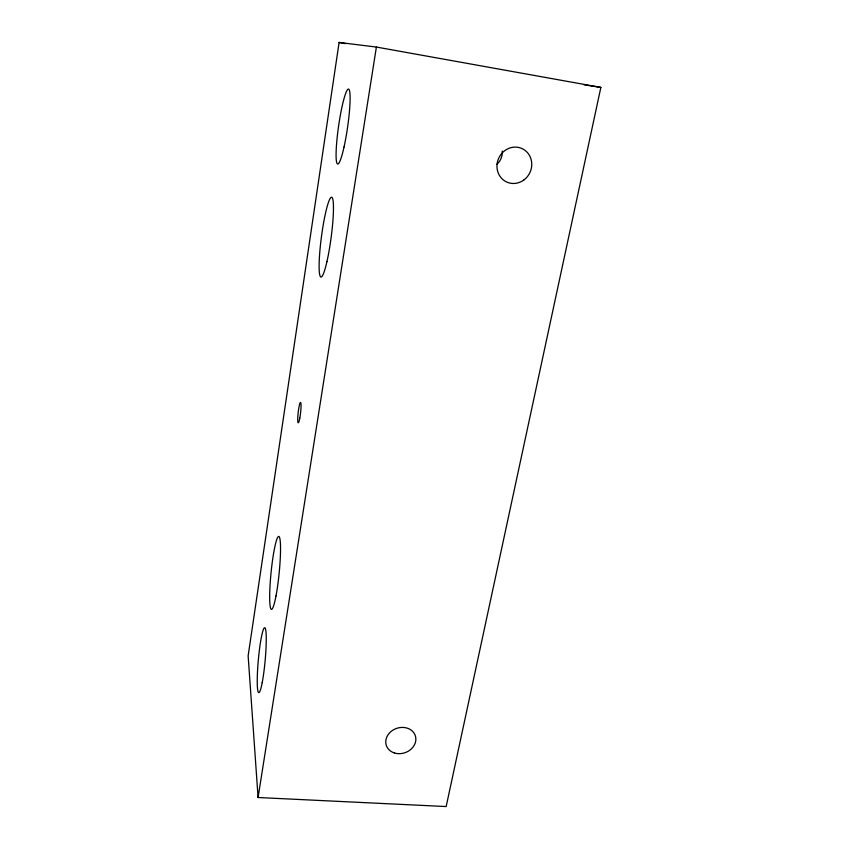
<?xml version="1.0" encoding="UTF-8"?>
<svg xmlns="http://www.w3.org/2000/svg" width="849" height="849" viewBox="0 0 849 849"><rect width="100%" height="100%" fill="white"/><g stroke="black" fill="none" stroke-linecap="round" stroke-linejoin="round"><path stroke-width="1.27" d="M502.29 151.048C502.672 156.025 500.602 161.108 496.845 164.388M339.101 42.45L248.141 655.831L258.085 797.519L446.16 806.55L600.859 87.405L376.394 47.056L339.101 42.45L345.617 43.617M258.085 797.519L376.394 47.056M583.963 84.783L600.859 87.405M344.047 146.941A37.887 4.532 -81.8 0 0 348.684 89.134A37.887 4.532 -81.8 0 0 336.597 143.683A37.887 4.532 -81.8 0 0 344.047 146.941M299.793 418.111A10.241 1.199 -83.5 0 0 300.599 402.437A10.241 1.199 -83.5 0 0 297.797 417.241A10.241 1.199 -83.5 0 0 299.793 418.111M326.929 261.63A40.243 4.85 -82.4 0 0 332.15 197.584A40.243 4.85 -82.4 0 0 319.786 252.068A40.243 4.85 -82.4 0 0 326.929 261.63M523.844 180.009A18.402 17.182 -65.3 0 0 522.262 148.671A18.402 17.182 -65.3 0 0 496.983 167.189A18.402 17.182 -65.3 0 0 523.844 180.009M262.203 682.628A32.57 3.417 -84.8 0 0 265.419 628.716A32.57 3.417 -84.8 0 0 257.629 669.352A32.57 3.417 -84.8 0 0 262.203 682.628M275.978 596.009A36.677 4.054 -84.3 0 0 279.279 536.855A36.677 4.054 -84.3 0 0 270.024 585.768A36.677 4.054 -84.3 0 0 275.978 596.009M394.403 752.967A15.303 12.873 -18.8 0 0 415.819 738.057A15.303 12.873 -18.8 0 0 392.196 730.618A15.303 12.873 -18.8 0 0 394.403 752.967"/></g></svg>
